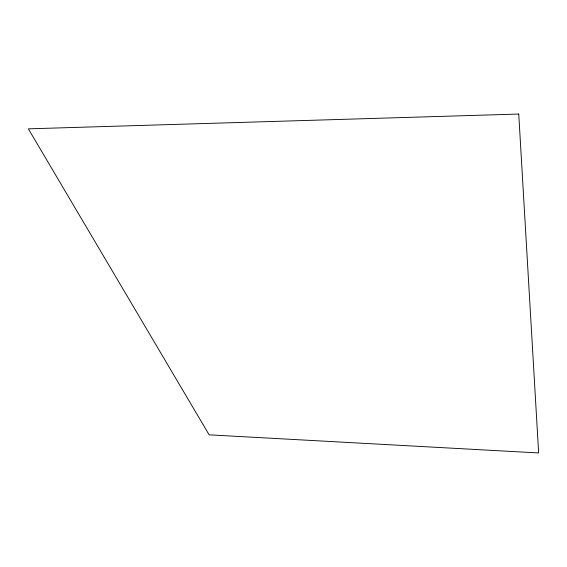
<?xml version="1.0" encoding="UTF-8"?>
<svg xmlns="http://www.w3.org/2000/svg" width="567" height="567" viewBox="0 0 567 567"><rect width="100%" height="100%" fill="white"/><g stroke="black" fill="none" stroke-linecap="round" stroke-linejoin="round"><path stroke-width="0.85" d="M518.748 114.045L28.35 128.837L209.145 434.839L538.65 452.955L518.748 114.045"/></g></svg>
